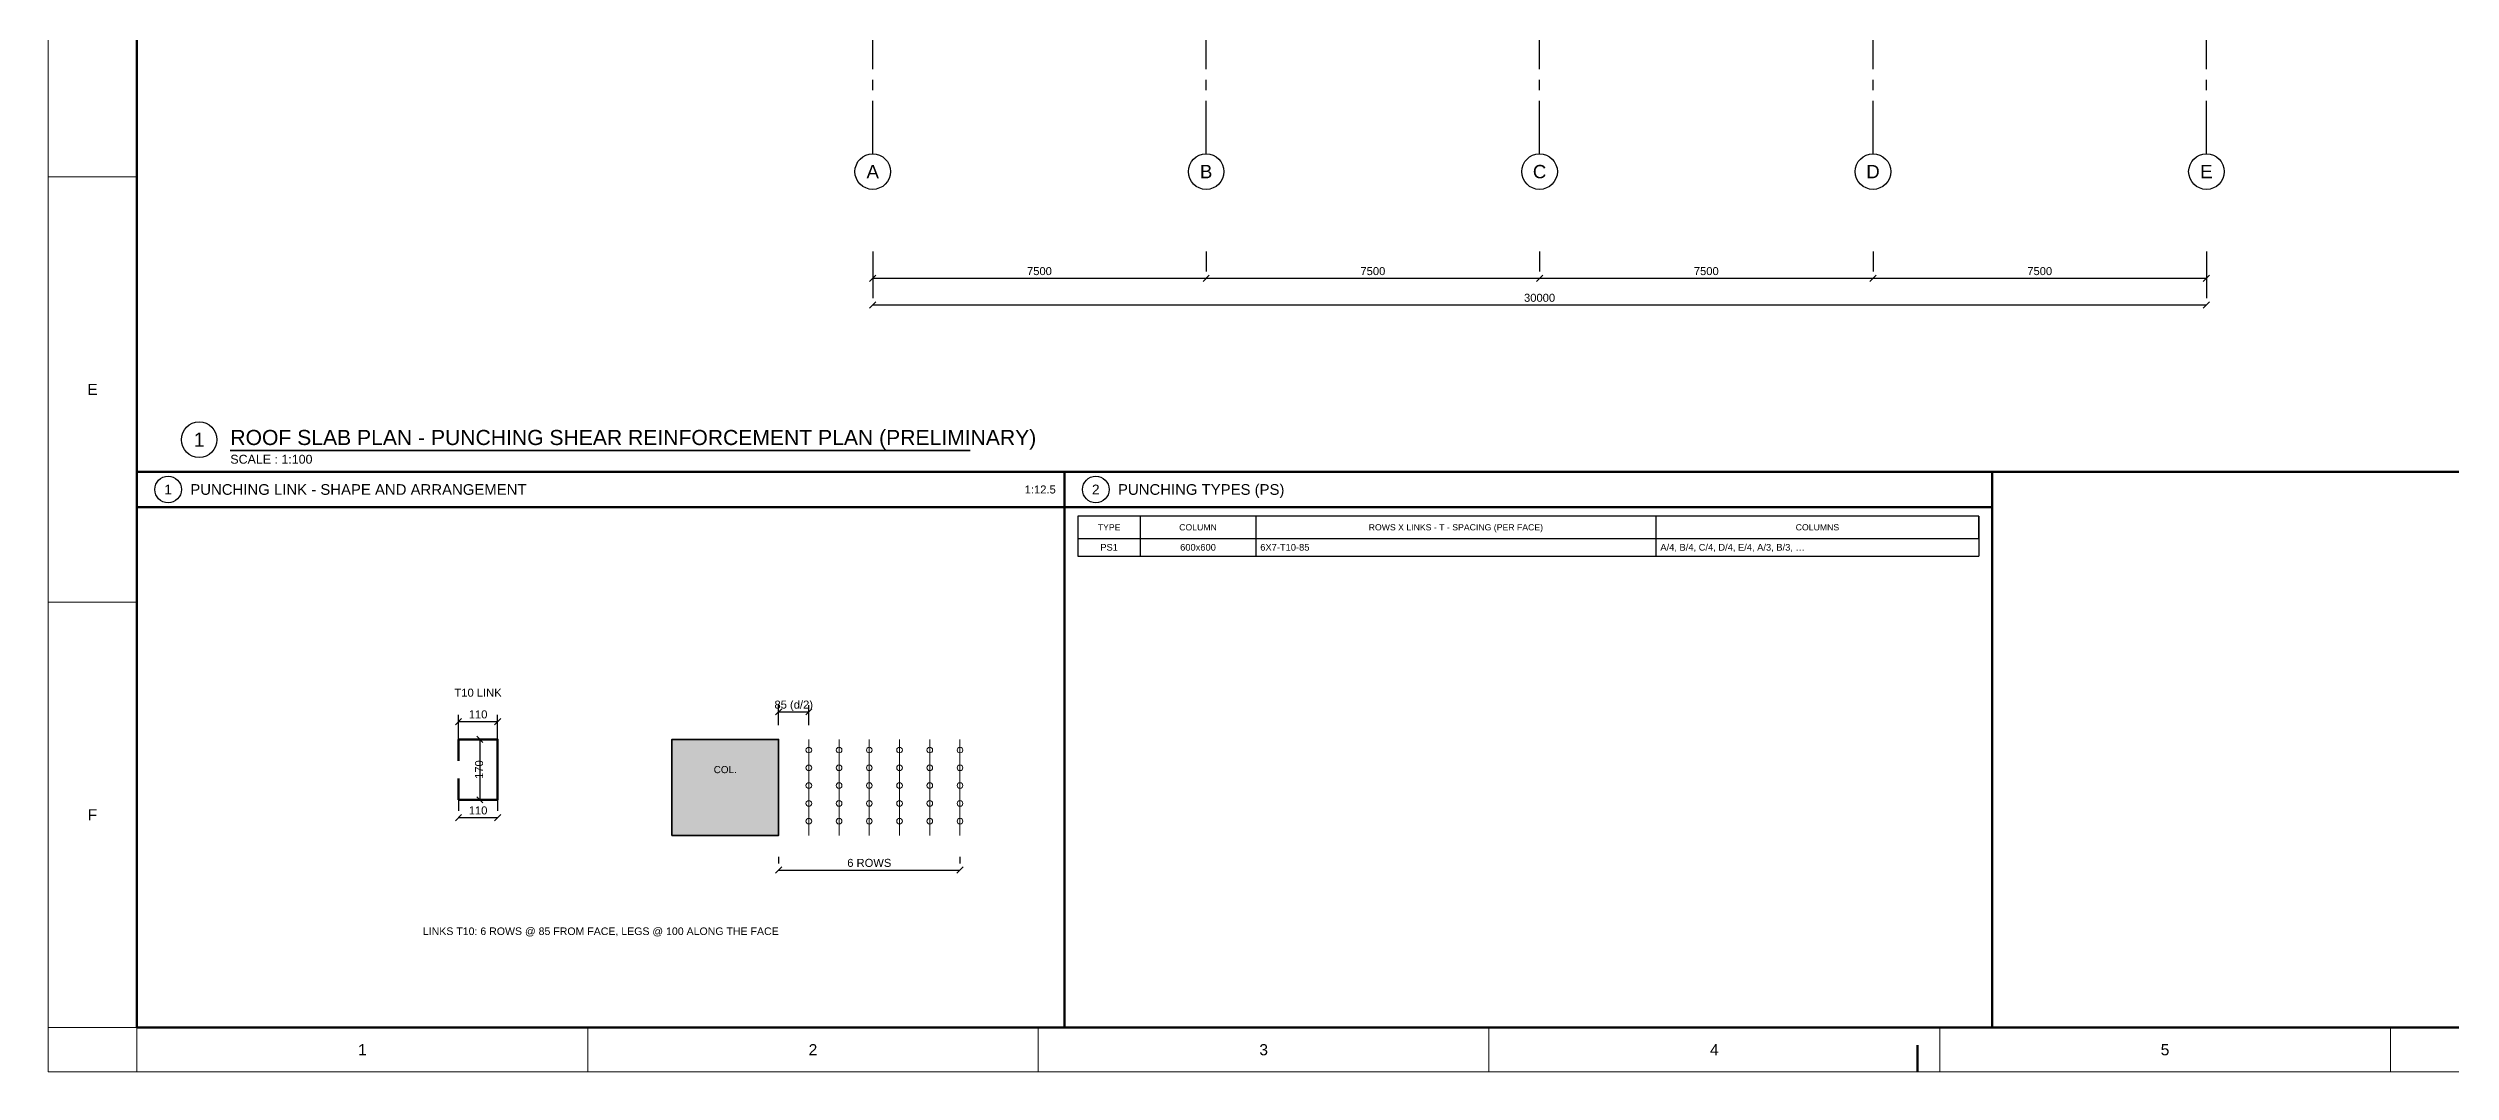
# Model space of a CAD drawing. Header units: millimetres. Extents: x 0 to 396150, y -260000 to 91864.
# Drawn here: x 0 to 54050, y -260000 to -236972 of the extents above; entities that cross this region are included whole.
import ezdxf
from ezdxf.enums import TextEntityAlignment as Align

# ---------------------------------------------------------------- set-up
doc = ezdxf.new("R2010")
doc.units = ezdxf.units.MM
doc.header["$LTSCALE"] = 37.5
doc.linetypes.add('CENTER', pattern=[50.8, 31.75, -6.35, 6.35, -6.35])
doc.layers.get('0').update_dxf_attribs({"linetype": 'CONTINUOUS'})
for name, color, linetype in [('SPAN-CALLOUT', 3, 'CONTINUOUS'), ('SPAN-COL-HATCH', 8, 'CONTINUOUS'), ('SPAN-DIM', 8, 'CONTINUOUS'), ('SPAN-GRID', 8, 'CENTER'), ('SPAN-GRID-BUBBLE', 8, 'CONTINUOUS'), ('SPAN-RB-TEXT', 7, 'CONTINUOUS'), ('SPAN-SHEET-SCHEDULE', 7, 'CONTINUOUS'), ('SPAN-SHEET-SCHEDULE-TEXT', 7, 'CONTINUOUS'), ('SPAN-SHEET-TEXT', 2, 'CONTINUOUS'), ('SPAN-TEXT', 7, 'CONTINUOUS')]:
    doc.layers.add(name, color=color, linetype=linetype)
for name, color, linetype, lineweight in [('SPAN-COL', 7, 'CONTINUOUS', 35), ('SPAN-RB-PUNCH', 6, 'CONTINUOUS', 20), ('SPAN-SHEET-FRAME', 7, 'CONTINUOUS', 50), ('SPAN-SHEET-TITLE', 7, 'CONTINUOUS', 25)]:
    doc.layers.add(name, color=color, linetype=linetype, lineweight=lineweight)
doc.styles.get("Standard").update_dxf_attribs({"font": 'arial.ttf'})

# ---------------------------------------------------------------- blocks, each defined once
blk = doc.blocks.new('FRAMING_REBAR_PUNCHING_LINKS_L02')
at = {"layer": 'SPAN-CALLOUT'}
for centre, radius in [((3400, 14220), 400), ((2700, 13100), 300), ((23567, 13100), 300)]:
    blk.add_circle(centre, radius, dxfattribs=at)
at = {"layer": 'SPAN-COL'}
blk.add_lwpolyline([(14033, 5320), (16433, 5320), (16433, 7480), (14033, 7480)], close=True, dxfattribs=at)
at = {"layer": 'SPAN-COL-HATCH'}
blk.add_solid([(14033, 5320), (16433, 5320), (14033, 7480), (16433, 7480)], dxfattribs=at)
at = {"layer": 'SPAN-DIM'}
for p, q in [((18550, 18450), (18550, 18000)), ((18550, 18450), (18550, 17400)), ((26050, 18450), (26050, 18000)), ((26050, 18450), (26050, 18000)), ((33550, 18450), (33550, 18000)), ((33550, 18450), (33550, 18000)), ((41050, 18450), (41050, 18000)), ((41050, 18450), (41050, 18000)), ((48550, 18450), (48550, 18000)), ((48550, 18450), (48550, 17400)), ((18480, 17780), (18620, 17920)), ((18550, 17850), (26050, 17850)), ((25980, 17780), (26120, 17920)), ((25980, 17780), (26120, 17920)), ((26050, 17850), (33550, 17850)), ((33480, 17780), (33620, 17920)), ((33480, 17780), (33620, 17920)), ((33550, 17850), (41050, 17850)), ((40980, 17780), (41120, 17920)), ((40980, 17780), (41120, 17920)), ((41050, 17850), (48550, 17850)), ((48480, 17780), (48620, 17920)), ((18480, 17180), (18620, 17320)), ((48480, 17180), (48620, 17320)), ((18550, 17250), (48550, 17250)), ((16363, 8030), (16503, 8170)), ((16433, 7800), (16433, 8250)), ((17043, 8030), (17183, 8170)), ((17113, 7800), (17113, 8250)), ((9163, 7810), (9303, 7950)), ((9233, 7480), (9233, 8030)), ((9233, 7880), (10113, 7880)), ((10043, 7810), (10183, 7950)), ((10113, 7480), (10113, 8030)), ((16433, 8100), (17113, 8100)), ((9643, 7550), (9783, 7410)), ((9713, 7480), (9713, 6120)), ((10113, 7480), (9863, 7480)), ((9233, 6120), (9233, 5870)), ((9643, 6190), (9783, 6050)), ((10113, 6120), (9863, 6120)), ((10113, 6120), (10113, 5870)), ((9163, 5650), (9303, 5790)), ((9233, 5720), (10113, 5720)), ((10043, 5650), (10183, 5790)), ((16363, 4470), (16503, 4610)), ((16433, 4840), (16433, 4690)), ((16433, 4540), (20513, 4540)), ((20443, 4470), (20583, 4610)), ((20513, 4840), (20513, 4690))]:
    blk.add_line(p, q, dxfattribs=at)
at = {"layer": 'SPAN-GRID'}
for p, q in [((18550, 20650), (18550, 52650)), ((26050, 20650), (26050, 52650)), ((33550, 20650), (33550, 52650)), ((41050, 20650), (41050, 52650)), ((48550, 20650), (48550, 52650))]:
    blk.add_line(p, q, dxfattribs=at)
at = {"layer": 'SPAN-GRID-BUBBLE'}
for centre in [(18550, 20250), (26050, 20250), (33550, 20250), (41050, 20250), (48550, 20250)]:
    blk.add_circle(centre, 400, dxfattribs=at)
at = {"layer": 'SPAN-RB-PUNCH', "lineweight": 70}
for p, q in [((9233, 7480), (9233, 7000)), ((9233, 6120), (9233, 6600))]:
    blk.add_line(p, q, dxfattribs=at)
at = {"layer": 'SPAN-RB-PUNCH'}
for p, q in [((17113, 5320), (17113, 7480)), ((17793, 5320), (17793, 7480)), ((18473, 5320), (18473, 7480)), ((19153, 5320), (19153, 7480)), ((19833, 5320), (19833, 7480)), ((20513, 5320), (20513, 7480))]:
    blk.add_line(p, q, dxfattribs=at)
at = {"layer": 'SPAN-RB-PUNCH', "lineweight": 70}
blk.add_lwpolyline([(9233, 7480), (10113, 7480), (10113, 6120), (9233, 6120)], dxfattribs=at)
at = {"layer": 'SPAN-RB-PUNCH'}
for centre in [(17113, 7240), (17793, 7240), (18473, 7240), (19153, 7240), (19833, 7240), (20513, 7240), (17113, 6840), (17113, 6440), (17793, 6840), (17793, 6440), (18473, 6840), (18473, 6440), (19153, 6840), (19153, 6440), (19833, 6840), (19833, 6440), (20513, 6840), (20513, 6440), (17113, 6040), (17793, 6040), (18473, 6040), (19153, 6040), (19833, 6040), (20513, 6040), (17113, 5640), (17793, 5640), (18473, 5640), (19153, 5640), (19833, 5640), (20513, 5640)]:
    blk.add_circle(centre, 64, dxfattribs=at)
at = {"layer": 'SPAN-SHEET-FRAME', "lineweight": 13}
for p, q in [((0, 20133), (2000, 20133)), ((0, 10567), (2000, 10567)), ((0, 1000), (2000, 1000)), ((2000, 0), (2000, 1000)), ((12138, 0), (12138, 1000)), ((22275, 0), (22275, 1000)), ((32412, 0), (32412, 1000)), ((42550, 0), (42550, 1000)), ((52688, 0), (52688, 1000))]:
    blk.add_line(p, q, dxfattribs=at)
at = {"layer": 'SPAN-SHEET-FRAME'}
for p, q in [((2000, 13500), (64600, 13500)), ((2000, 12700), (22867, 12700)), ((22867, 12700), (43733, 12700)), ((42050, 0), (42050, 600))]:
    blk.add_line(p, q, dxfattribs=at)
at = {"layer": 'SPAN-SHEET-FRAME', "lineweight": 13}
blk.add_lwpolyline([(0, 0), (84100, 0), (84100, 59400), (0, 59400)], close=True, dxfattribs=at)
at = {"layer": 'SPAN-SHEET-FRAME'}
for points in [[(2000, 1000), (83100, 1000), (83100, 58400), (2000, 58400)], [(2000, 1000), (22867, 1000), (22867, 13500), (2000, 13500)], [(22867, 1000), (43733, 1000), (43733, 13500), (22867, 13500)]]:
    blk.add_lwpolyline(points, close=True, dxfattribs=at)
at = {"layer": 'SPAN-SHEET-SCHEDULE'}
for p, q in [((23167, 12500), (23167, 11600)), ((24567, 12500), (24567, 11600)), ((27167, 12500), (27167, 11600)), ((36167, 12500), (36167, 11600)), ((43433, 12500), (43433, 11600)), ((23167, 11600), (43433, 11600))]:
    blk.add_line(p, q, dxfattribs=at)
at = {"layer": 'SPAN-SHEET-SCHEDULE', "lineweight": 5}
blk.add_line((23167, 11600), (43433, 11600), dxfattribs=at)
at = {"layer": 'SPAN-SHEET-SCHEDULE'}
blk.add_lwpolyline([(23167, 12000), (43433, 12000), (43433, 12500), (23167, 12500)], close=True, dxfattribs=at)
at = {"layer": 'SPAN-SHEET-TITLE', "lineweight": 35}
blk.add_line((4100, 13980), (20740, 13980), dxfattribs=at)
at = {"layer": 'SPAN-CALLOUT'}
for s, height, p in [('1', 320, (3400, 14220)), ('1', 220, (2700, 13100)), ('2', 220, (23567, 13100))]:
    blk.add_text(s, height=height, dxfattribs=at).set_placement(p, align=Align.MIDDLE_CENTER)
at = {"layer": 'SPAN-DIM'}
for s, p in [('7500', (22300, 17922)), ('7500', (29800, 17922)), ('7500', (37300, 17922)), ('7500', (44800, 17922)), ('30000', (33550, 17322)), ('110', (9673, 7952)), ('85 (d/2)', (16773, 8172)), ('110', (9673, 5792)), ('6 ROWS', (18473, 4612))]:
    blk.add_text(s, height=180, dxfattribs=at).set_placement(p, align=Align.CENTER)
blk.add_text('170', height=180, rotation=90, dxfattribs=at).set_placement((9785, 6800), align=Align.CENTER)
at = {"layer": 'SPAN-RB-TEXT'}
for s, height, p in [('T10 LINK', 180, (9673, 8440)), ('LINKS T10: 6 ROWS @ 85 FROM FACE, LEGS @ 100 ALONG THE FACE', 170, (12433, 3080))]:
    blk.add_text(s, height=height, dxfattribs=at).set_placement(p, align=Align.CENTER)
at = {"layer": 'SPAN-SHEET-FRAME'}
for s, p in [('E', (1000, 15350)), ('F', (1000, 5783)), ('1', (7069, 500)), ('2', (17206, 500)), ('3', (27344, 500)), ('4', (37481, 500)), ('5', (47619, 500))]:
    blk.add_text(s, height=250, dxfattribs=at).set_placement(p, align=Align.MIDDLE_CENTER)
at = {"layer": 'SPAN-SHEET-SCHEDULE-TEXT'}
for s, height, p in [('TYPE', 140, (23867, 12250)), ('COLUMN', 140, (25867, 12250)), ('ROWS X LINKS - T - SPACING (PER FACE)', 140, (31667, 12250)), ('COLUMNS', 140, (39800, 12250)), ('PS1', 150, (23867, 11800)), ('600x600', 150, (25867, 11800))]:
    blk.add_text(s, height=height, dxfattribs=at).set_placement(p, align=Align.MIDDLE_CENTER)
for s, p in [('6X7-T10-85', (27267, 11800)), ('A/4, B/4, C/4, D/4, E/4, A/3, B/3, …', (36267, 11800))]:
    blk.add_text(s, height=150, dxfattribs=at).set_placement(p, align=Align.MIDDLE_LEFT)
at = {"layer": 'SPAN-SHEET-TEXT'}
blk.add_text('ROOF SLAB PLAN - PUNCHING SHEAR REINFORCEMENT PLAN (PRELIMINARY)', height=340, dxfattribs=at).set_placement((4100, 14100))
for s, p in [('PUNCHING LINK - SHAPE AND ARRANGEMENT', (3200, 13100)), ('PUNCHING TYPES (PS)', (24067, 13100))]:
    blk.add_text(s, height=240, dxfattribs=at).set_placement(p, align=Align.MIDDLE_LEFT)
at = {"layer": 'SPAN-SHEET-TITLE'}
blk.add_text('SCALE : 1:100', height=200, dxfattribs=at).set_placement((4100, 13680))
blk.add_text('1:12.5', height=180, dxfattribs=at).set_placement((22667, 13100), align=Align.MIDDLE_RIGHT)
at = {"layer": 'SPAN-TEXT'}
for s, p in [('A', (18550, 20250)), ('B', (26050, 20250)), ('C', (33550, 20250)), ('D', (41050, 20250)), ('E', (48550, 20250))]:
    blk.add_text(s, height=300, dxfattribs=at).set_placement(p, align=Align.MIDDLE_CENTER)
at = {"layer": 'SPAN-TEXT', "color": 7}
blk.add_text('COL.', height=160, dxfattribs=at).set_placement((15233, 6800), align=Align.MIDDLE_CENTER)

msp = doc.modelspace()

# ---------------------------------------------------------------- block references
msp.add_blockref('FRAMING_REBAR_PUNCHING_LINKS_L02', (0, -260000))

doc.saveas('drawing.dxf')
